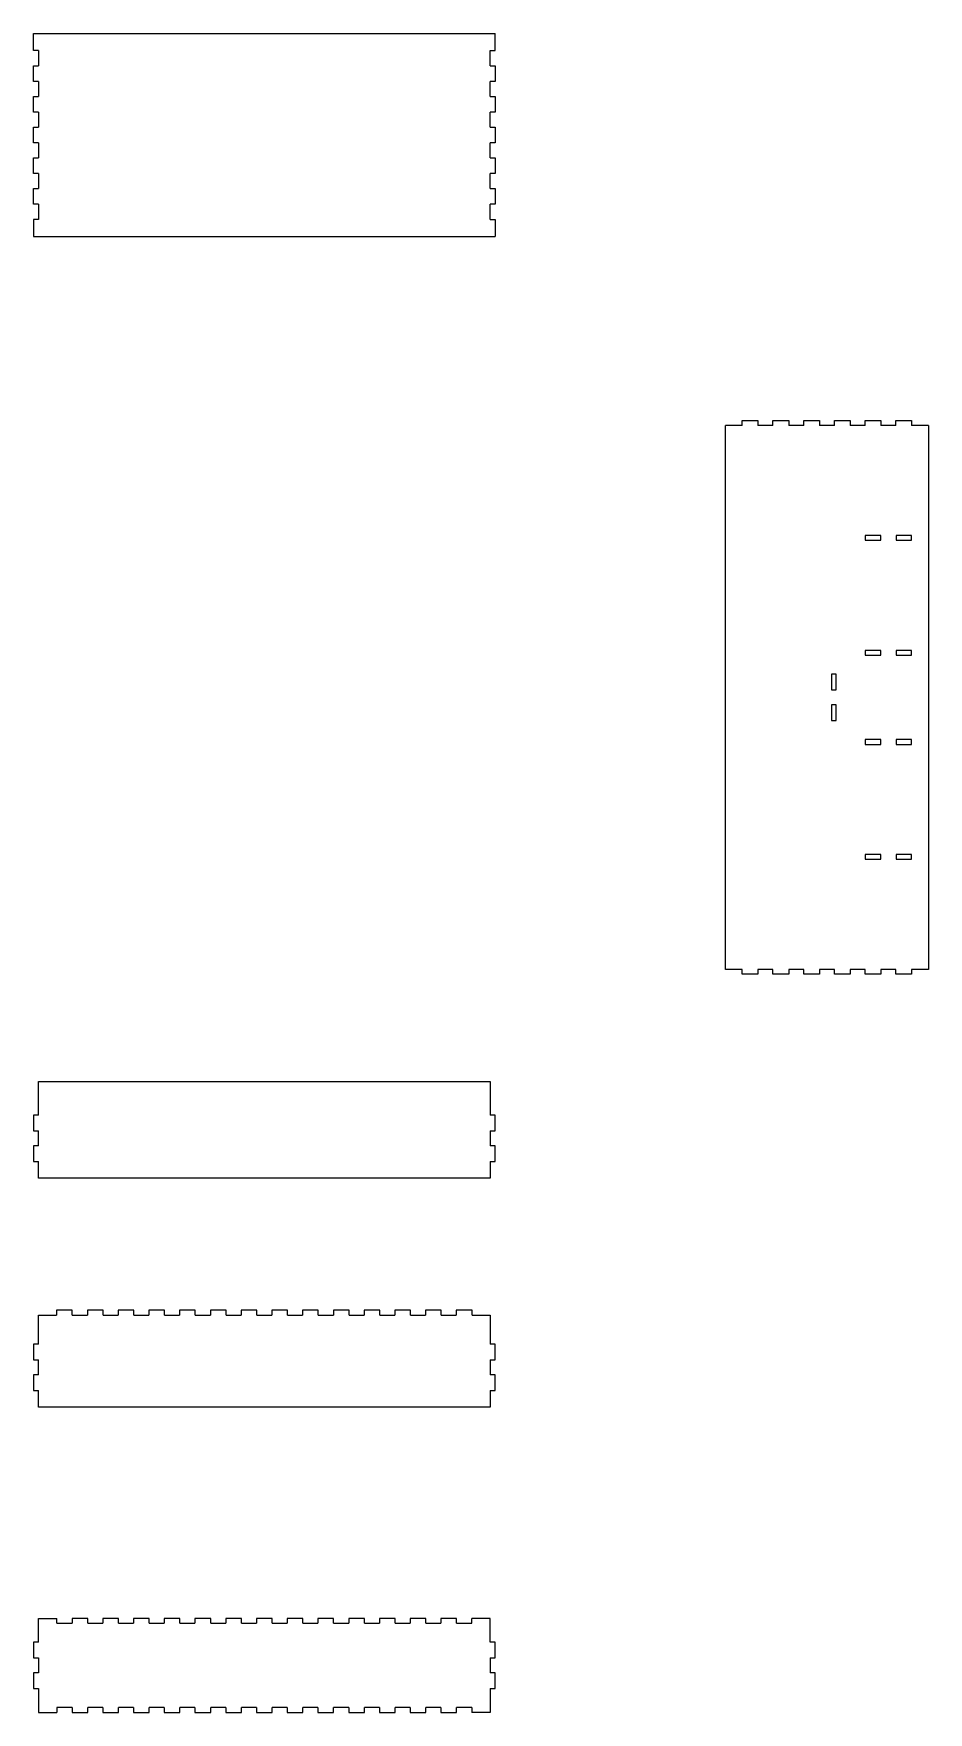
# Model space of a CAD drawing. Header units: millimetres. Extents: x -1235 to 2149, y -461 to 1138.
# Drawn here: x -1235 to -653, y -461 to 632 of the extents above.
import ezdxf

# ---------------------------------------------------------------- set-up
doc = ezdxf.new("R2010")
doc.units = ezdxf.units.MM
doc.layers.get('0').update_dxf_attribs({"lineweight": 25, "true_color": 0xffffff})

# ---------------------------------------------------------------- blocks, each defined once
blk = doc.blocks.new('tab')
for p, q in [((0, 5.1), (-3.1, 5.1)), ((-3.1, 5.1), (-3.1, -5.1)), ((-3.1, -5.1), (0, -5.1))]:
    blk.add_line(p, q)
blk = doc.blocks.new('tab-hole')
for p, q in [((0, 5.05), (-3.1, 5.05)), ((-3.1, 5.05), (-3.1, -5.05)), ((0, -5.05), (0, 5.05)), ((-3.1, -5.05), (0, -5.05))]:
    blk.add_line(p, q)

msp = doc.modelspace()

# ---------------------------------------------------------------- linework, layer by layer
for p, q in [((-1235.1, 620.9), (-1235.1, 632)), ((-1235.1, 632), (-934.9, 632)), ((-934.9, 620.9), (-934.9, 632)), ((-1232, 620.9), (-1235.1, 620.9)), ((-1232, 620.9), (-1232, 611.1)), ((-938, 620.9), (-934.9, 620.9)), ((-938, 611.1), (-938, 620.9)), ((-1232, 600.9), (-1232, 591.1)), ((-938, 591.1), (-938, 600.9)), ((-1232, 580.9), (-1232, 571.1)), ((-938, 571.1), (-938, 580.9)), ((-1232, 560.9), (-1232, 551.1)), ((-938, 551.1), (-938, 560.9)), ((-1232, 540.9), (-1232, 531.1)), ((-938, 531.1), (-938, 540.9)), ((-1232, 520.9), (-1232, 511.1)), ((-938, 511.1), (-938, 520.9)), ((-1232, 511.1), (-1235.1, 511.1)), ((-1235.1, 511.1), (-1235.1, 500)), ((-938, 511.1), (-934.9, 511.1)), ((-934.9, 511.1), (-934.9, 500)), ((-1235.1, 500), (-934.9, 500)), ((-774.1, 377), (-785, 377)), ((-785, 23), (-785, 377)), ((-754.1, 377), (-763.9, 377)), ((-734.1, 377), (-743.9, 377)), ((-714.1, 377), (-723.9, 377)), ((-694.1, 377), (-703.9, 377)), ((-674.1, 377), (-683.9, 377)), ((-653, 377), (-663.9, 377)), ((-653, 377), (-653, 23)), ((-774.1, 23), (-785, 23)), ((-754.1, 23), (-763.9, 23)), ((-734.1, 23), (-743.9, 23)), ((-714.1, 23), (-723.9, 23)), ((-694.1, 23), (-703.9, 23)), ((-674.1, 23), (-683.9, 23)), ((-653, 23), (-663.9, 23)), ((-1232, -71.9), (-1232, -50)), ((-1232, -50), (-938, -50)), ((-938, -50), (-938, -71.9)), ((-1232, -91.9), (-1232, -82.1)), ((-938, -82.1), (-938, -91.9)), ((-1232, -113), (-1232, -102.1)), ((-938, -102.1), (-938, -113)), ((-938, -113), (-1232, -113)), ((-1232, -220.9), (-1232, -202)), ((-1232, -202), (-1220.1, -202)), ((-1209.9, -202), (-1200.1, -202)), ((-1189.9, -202), (-1180.1, -202)), ((-1169.9, -202), (-1160.1, -202)), ((-1149.9, -202), (-1140.1, -202)), ((-1129.9, -202), (-1120.1, -202)), ((-1109.9, -202), (-1100.1, -202)), ((-1089.9, -202), (-1080.1, -202)), ((-1069.9, -202), (-1060.1, -202)), ((-1049.9, -202), (-1040.1, -202)), ((-1029.9, -202), (-1020.1, -202)), ((-1009.9, -202), (-1000.1, -202)), ((-989.9, -202), (-980.1, -202)), ((-969.9, -202), (-960.1, -202)), ((-949.9, -202), (-938, -202)), ((-938, -202), (-938, -220.9)), ((-1232, -240.9), (-1232, -231.1)), ((-938, -231.1), (-938, -240.9)), ((-1232, -262), (-1232, -251.1)), ((-938, -251.1), (-938, -262)), ((-938, -262), (-1232, -262)), ((-1232, -414.9), (-1232, -399.4)), ((-1232, -399.4), (-1219.9, -399.4)), ((-1219.9, -402.5), (-1219.9, -399.4)), ((-1219.9, -402.5), (-1210.1, -402.5)), ((-1199.9, -402.5), (-1190.1, -402.5)), ((-1179.9, -402.5), (-1170.1, -402.5)), ((-1159.9, -402.5), (-1150.1, -402.5)), ((-1139.9, -402.5), (-1130.1, -402.5)), ((-1119.9, -402.5), (-1110.1, -402.5)), ((-1099.9, -402.5), (-1090.1, -402.5)), ((-1079.9, -402.5), (-1070.1, -402.5)), ((-1059.9, -402.5), (-1050.1, -402.5)), ((-1039.9, -402.5), (-1030.1, -402.5)), ((-1019.9, -402.5), (-1010.1, -402.5)), ((-999.9, -402.5), (-990.1, -402.5)), ((-979.9, -402.5), (-970.1, -402.5)), ((-959.9, -402.5), (-950.1, -402.5)), ((-950.1, -402.5), (-950.1, -399.4)), ((-938, -399.4), (-950.1, -399.4)), ((-938, -414.9), (-938, -399.4)), ((-1232, -425.1), (-1232, -434.9)), ((-938, -425.1), (-938, -434.9)), ((-1232, -445.1), (-1232, -460.6)), ((-938, -445.1), (-938, -460.6)), ((-1219.9, -457.5), (-1219.9, -460.6)), ((-1210.1, -457.5), (-1219.9, -457.5)), ((-1190.1, -457.5), (-1199.9, -457.5)), ((-1170.1, -457.5), (-1179.9, -457.5)), ((-1150.1, -457.5), (-1159.9, -457.5)), ((-1130.1, -457.5), (-1139.9, -457.5)), ((-1110.1, -457.5), (-1119.9, -457.5)), ((-1090.1, -457.5), (-1099.9, -457.5)), ((-1070.1, -457.5), (-1079.9, -457.5)), ((-1050.1, -457.5), (-1059.9, -457.5)), ((-1030.1, -457.5), (-1039.9, -457.5)), ((-1010.1, -457.5), (-1019.9, -457.5)), ((-990.1, -457.5), (-999.9, -457.5)), ((-970.1, -457.5), (-979.9, -457.5)), ((-950.1, -457.5), (-959.9, -457.5)), ((-950.1, -457.5), (-950.1, -460.6)), ((-1232, -460.6), (-1219.9, -460.6)), ((-938, -460.6), (-950.1, -460.6))]:
    msp.add_line(p, q)

# ---------------------------------------------------------------- block references
at = {"yscale": -1}
for p, rotation in [((-1232, 606), 360), ((-938, 606), 180), ((-1232, 586), 360), ((-938, 586), 180), ((-1232, 566), 360), ((-938, 566), 180), ((-1232, 546), 360), ((-938, 546), 180), ((-1232, 526), 360), ((-938, 526), 180), ((-769, 377), 270), ((-749, 377), 270), ((-729, 377), 270), ((-709, 377), 270), ((-689, 377), 270), ((-669, 377), 270), ((-769, 23), 90), ((-749, 23), 90), ((-729, 23), 90), ((-709, 23), 90), ((-689, 23), 90), ((-669, 23), 90)]:
    msp.add_blockref('tab', p, dxfattribs=dict(at, rotation=rotation))
for name, p, rotation in [('tab-hole', (-689, 302.25), 270), ('tab-hole', (-669, 302.25), 270), ('tab-hole', (-689, 227.5), 270), ('tab-hole', (-669, 227.5), 270), ('tab-hole', (-689, 172.5), 90), ('tab-hole', (-669, 172.5), 90), ('tab-hole', (-689, 97.75), 90), ('tab-hole', (-669, 97.75), 90), ('tab', (-938, -77), 180), ('tab', (-938, -97), 180), ('tab', (-1215, -202), 270), ('tab', (-1195, -202), 270), ('tab', (-1175, -202), 270), ('tab', (-1155, -202), 270), ('tab', (-1135, -202), 270), ('tab', (-1115, -202), 270), ('tab', (-1095, -202), 270), ('tab', (-1075, -202), 270), ('tab', (-1055, -202), 270), ('tab', (-1035, -202), 270), ('tab', (-1015, -202), 270), ('tab', (-995, -202), 270), ('tab', (-975, -202), 270), ('tab', (-955, -202), 270), ('tab', (-938, -226), 180), ('tab', (-938, -246), 180), ('tab', (-1205, -402.5), 270), ('tab', (-1185, -402.5), 270), ('tab', (-1165, -402.5), 270), ('tab', (-1145, -402.5), 270), ('tab', (-1125, -402.5), 270), ('tab', (-1105, -402.5), 270), ('tab', (-1085, -402.5), 270), ('tab', (-1065, -402.5), 270), ('tab', (-1045, -402.5), 270), ('tab', (-1025, -402.5), 270), ('tab', (-1005, -402.5), 270), ('tab', (-985, -402.5), 270), ('tab', (-965, -402.5), 270), ('tab', (-938, -420), 180), ('tab', (-938, -440), 180), ('tab', (-1205, -457.5), 450), ('tab', (-1185, -457.5), 450), ('tab', (-1165, -457.5), 450), ('tab', (-1145, -457.5), 450), ('tab', (-1125, -457.5), 450), ('tab', (-1105, -457.5), 450), ('tab', (-1085, -457.5), 450), ('tab', (-1065, -457.5), 450), ('tab', (-1045, -457.5), 450), ('tab', (-1025, -457.5), 450), ('tab', (-1005, -457.5), 450), ('tab', (-985, -457.5), 450), ('tab', (-965, -457.5), 450)]:
    msp.add_blockref(name, p, dxfattribs=dict(rotation=rotation))
for name, p in [('tab-hole', (-713, 210)), ('tab-hole', (-713, 190)), ('tab', (-1232, -77)), ('tab', (-1232, -97)), ('tab', (-1232, -226)), ('tab', (-1232, -246)), ('tab', (-1232, -420)), ('tab', (-1232, -440))]:
    msp.add_blockref(name, p)

doc.saveas('drawing.dxf')
